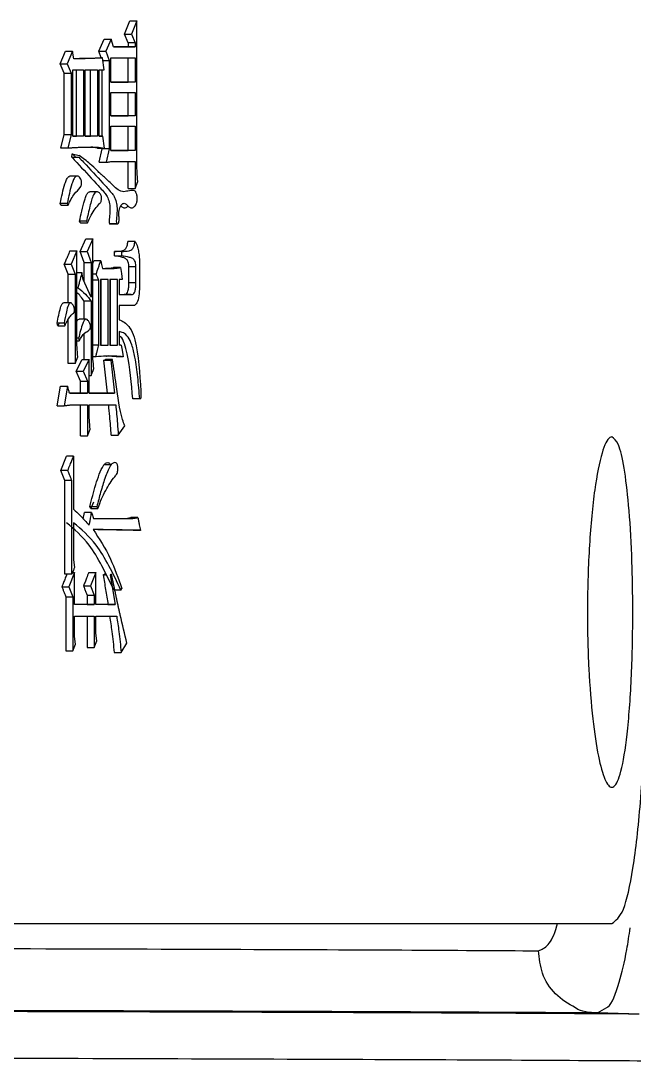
# Model space of a CAD drawing. Header units: millimetres. Extents: x 5659 to 7608, y 3628 to 5007.
# Drawn here: x 6547.98 to 6555.86, y 3825.32 to 3838.68 of the extents above; entities that cross this region are included whole.
import ezdxf

# ---------------------------------------------------------------- set-up
doc = ezdxf.new("R2010")
doc.units = ezdxf.units.MM

msp = doc.modelspace()

# ---------------------------------------------------------------- linework, layer by layer
at = {"color": 7, "linetype": 'Continuous', "lineweight": 25}
for p, q in [((6549.314, 3838.511), (6549.384, 3838.684)), ((6549.384, 3838.684), (6549.474, 3838.684)), ((6549.474, 3838.684), (6549.405, 3838.511)), ((6549.474, 3836.834), (6549.474, 3838.684)), ((6548.987, 3838.294), (6549.053, 3838.446)), ((6549.053, 3838.446), (6549.144, 3838.446)), ((6549.144, 3838.446), (6549.077, 3838.294)), ((6549.173, 3838.349), (6549.144, 3838.446)), ((6549.314, 3838.511), (6549.405, 3838.511)), ((6549.363, 3838.403), (6549.314, 3838.511)), ((6549.405, 3838.511), (6549.454, 3838.403)), ((6549.454, 3838.403), (6549.363, 3838.403)), ((6549.363, 3838.403), (6549.363, 3838.349)), ((6549.363, 3838.349), (6549.454, 3838.349)), ((6549.454, 3838.403), (6549.454, 3838.349)), ((6548.489, 3838.132), (6548.558, 3838.294)), ((6548.558, 3838.294), (6548.647, 3838.294)), ((6548.647, 3838.294), (6548.578, 3838.132)), ((6548.665, 3838.197), (6548.647, 3838.294)), ((6548.94, 3838.208), (6549.031, 3838.208)), ((6548.987, 3838.294), (6549.077, 3838.294)), ((6549.017, 3838.208), (6548.987, 3838.294)), ((6549.052, 3838.056), (6549.031, 3838.208)), ((6549.077, 3838.294), (6549.119, 3838.175)), ((6549.14, 3837.894), (6549.14, 3838.208)), ((6549.14, 3838.208), (6549.454, 3838.208)), ((6549.363, 3837.894), (6549.363, 3838.208)), ((6549.454, 3838.208), (6549.454, 3837.894)), ((6548.489, 3838.132), (6548.578, 3838.132)), ((6548.54, 3838.013), (6548.489, 3838.132)), ((6548.578, 3838.132), (6548.63, 3838.013)), ((6548.652, 3837.202), (6548.652, 3838.056)), ((6548.652, 3838.056), (6548.789, 3838.056)), ((6548.699, 3837.202), (6548.699, 3838.056)), ((6548.789, 3838.056), (6548.789, 3837.202)), ((6548.81, 3837.202), (6548.81, 3838.056)), ((6548.81, 3838.056), (6548.967, 3838.056)), ((6548.877, 3837.202), (6548.877, 3838.056)), ((6548.967, 3838.056), (6548.967, 3837.202)), ((6548.989, 3838.056), (6549.052, 3838.056)), ((6548.989, 3837.202), (6548.989, 3838.056)), ((6549.028, 3837.202), (6549.028, 3838.056)), ((6549.035, 3838.175), (6549.119, 3838.175)), ((6549.119, 3838.175), (6549.119, 3837.04)), ((6548.54, 3838.013), (6548.63, 3838.013)), ((6548.54, 3837.224), (6548.54, 3838.013)), ((6548.63, 3838.013), (6548.63, 3837.224)), ((6549.454, 3837.894), (6549.14, 3837.894)), ((6549.14, 3837.894), (6549.363, 3837.894)), ((6549.454, 3837.894), (6549.363, 3837.894)), ((6549.14, 3837.462), (6549.14, 3837.764)), ((6549.14, 3837.764), (6549.454, 3837.764)), ((6549.363, 3837.462), (6549.363, 3837.764)), ((6549.454, 3837.764), (6549.454, 3837.462)), ((6549.454, 3837.462), (6549.14, 3837.462)), ((6549.14, 3837.462), (6549.363, 3837.462)), ((6549.454, 3837.462), (6549.363, 3837.462)), ((6549.14, 3837.018), (6549.14, 3837.332)), ((6549.14, 3837.332), (6549.454, 3837.332)), ((6549.363, 3837.018), (6549.363, 3837.332)), ((6549.454, 3837.332), (6549.454, 3837.018)), ((6548.497, 3837.05), (6548.54, 3837.224)), ((6548.54, 3837.224), (6548.63, 3837.224)), ((6548.63, 3837.224), (6548.587, 3837.05)), ((6548.789, 3837.202), (6548.652, 3837.202)), ((6548.652, 3837.202), (6548.699, 3837.202)), ((6548.789, 3837.202), (6548.699, 3837.202)), ((6548.967, 3837.202), (6548.81, 3837.202)), ((6548.81, 3837.202), (6548.877, 3837.202)), ((6548.967, 3837.202), (6548.877, 3837.202)), ((6549.035, 3837.202), (6548.989, 3837.202)), ((6548.989, 3837.202), (6549.035, 3837.202)), ((6549.06, 3837.05), (6549.035, 3837.202)), ((6548.587, 3837.05), (6548.497, 3837.05)), ((6548.89, 3837.061), (6548.882, 3837.061)), ((6548.89, 3837.061), (6548.98, 3837.061)), ((6548.97, 3837.05), (6549.06, 3837.05)), ((6548.98, 3837.061), (6549.06, 3837.05)), ((6548.991, 3836.867), (6549.028, 3837.04)), ((6549.028, 3837.04), (6549.028, 3837.05)), ((6549.119, 3837.04), (6549.028, 3837.04)), ((6549.119, 3837.04), (6549.081, 3836.867)), ((6549.454, 3837.018), (6549.14, 3837.018)), ((6549.14, 3837.018), (6549.363, 3837.018)), ((6549.454, 3837.018), (6549.363, 3837.018)), ((6548.639, 3836.931), (6548.644, 3836.975)), ((6548.644, 3836.975), (6548.731, 3836.953)), ((6548.991, 3836.867), (6549.081, 3836.867)), ((6549.363, 3836.531), (6549.363, 3836.877)), ((6549.454, 3836.877), (6549.454, 3836.531)), ((6548.698, 3836.688), (6548.608, 3836.688)), ((6549.454, 3836.531), (6549.487, 3836.618)), ((6548.959, 3836.489), (6548.868, 3836.489)), ((6548.502, 3836.315), (6548.489, 3836.337)), ((6548.502, 3836.315), (6548.591, 3836.315)), ((6548.578, 3836.337), (6548.591, 3836.315)), ((6548.827, 3836.109), (6548.737, 3836.109)), ((6548.75, 3836.088), (6548.84, 3836.088)), ((6549.219, 3836.077), (6549.128, 3836.077)), ((6548.746, 3835.72), (6548.818, 3835.882)), ((6548.818, 3835.882), (6548.908, 3835.882)), ((6548.908, 3835.882), (6548.836, 3835.72)), ((6548.908, 3834.433), (6548.908, 3835.882)), ((6549.45, 3835.85), (6549.359, 3835.85)), ((6548.613, 3835.731), (6548.703, 3835.731)), ((6548.703, 3835.731), (6548.63, 3835.558)), ((6548.703, 3834.584), (6548.703, 3835.731)), ((6548.746, 3835.72), (6548.836, 3835.72)), ((6548.797, 3835.579), (6548.746, 3835.72)), ((6548.836, 3835.72), (6548.887, 3835.579)), ((6549.277, 3835.72), (6549.186, 3835.72)), ((6549.186, 3835.666), (6549.186, 3835.72)), ((6549.186, 3835.666), (6549.277, 3835.666)), ((6549.277, 3835.72), (6549.277, 3835.666)), ((6548.54, 3835.558), (6548.63, 3835.558)), ((6548.592, 3835.428), (6548.54, 3835.558)), ((6548.63, 3835.558), (6548.682, 3835.428)), ((6548.797, 3835.336), (6548.797, 3835.579)), ((6548.887, 3835.579), (6548.887, 3835.136)), ((6548.908, 3835.568), (6548.919, 3835.601)), ((6549.01, 3835.601), (6548.919, 3835.601)), ((6549.265, 3835.514), (6549.174, 3835.514)), ((6549.462, 3835.525), (6549.371, 3835.525)), ((6549.371, 3835.32), (6549.371, 3835.525)), ((6549.462, 3835.32), (6549.462, 3835.525)), ((6549.507, 3835.569), (6549.507, 3835.266)), ((6548.592, 3835.428), (6548.682, 3835.428)), ((6548.592, 3835.06), (6548.592, 3835.428)), ((6548.682, 3835.428), (6548.682, 3834.281)), ((6548.703, 3835.449), (6548.768, 3835.449)), ((6548.785, 3835.363), (6548.768, 3835.449)), ((6548.951, 3835.428), (6548.908, 3835.428)), ((6549.031, 3835.504), (6549.161, 3835.504)), ((6549.031, 3835.504), (6549.07, 3835.504)), ((6549.161, 3835.504), (6549.07, 3835.504)), ((6548.703, 3835.255), (6548.716, 3835.255)), ((6548.887, 3835.136), (6548.785, 3835.363)), ((6548.984, 3835.352), (6548.908, 3835.352)), ((6548.984, 3834.519), (6548.984, 3835.352)), ((6549.106, 3835.363), (6549.005, 3835.363)), ((6549.005, 3835.363), (6549.005, 3834.519)), ((6549.016, 3834.519), (6549.016, 3835.363)), ((6549.106, 3834.519), (6549.106, 3835.363)), ((6549.227, 3835.363), (6549.127, 3835.363)), ((6549.127, 3835.363), (6549.127, 3834.519)), ((6549.137, 3834.519), (6549.137, 3835.363)), ((6549.227, 3834.519), (6549.227, 3835.363)), ((6549.285, 3835.363), (6549.248, 3835.363)), ((6549.248, 3835.363), (6549.248, 3835.168)), ((6549.462, 3835.32), (6549.371, 3835.32)), ((6549.248, 3835.168), (6549.401, 3835.168)), ((6549.248, 3835.168), (6549.31, 3835.168)), ((6549.401, 3835.168), (6549.31, 3835.168)), ((6548.626, 3835.06), (6548.536, 3835.06)), ((6548.887, 3835.082), (6548.797, 3835.082)), ((6548.797, 3834.85), (6548.797, 3835.082)), ((6548.887, 3835.082), (6548.887, 3834.13)), ((6549.405, 3835.028), (6549.248, 3835.028)), ((6549.248, 3835.028), (6549.248, 3834.844)), ((6549.405, 3835.028), (6549.314, 3835.028)), ((6549.444, 3835.033), (6549.447, 3835.033)), ((6548.592, 3834.281), (6548.592, 3834.849)), ((6548.824, 3834.85), (6548.734, 3834.85)), ((6548.539, 3834.8), (6548.45, 3834.8)), ((6548.474, 3834.8), (6548.458, 3834.768)), ((6548.458, 3834.768), (6548.548, 3834.768)), ((6548.725, 3834.606), (6548.703, 3834.606)), ((6548.704, 3834.573), (6548.733, 3834.573)), ((6548.797, 3834.335), (6548.797, 3834.664)), ((6549.248, 3834.692), (6549.248, 3834.519)), ((6548.984, 3834.519), (6548.908, 3834.519)), ((6549.005, 3834.519), (6549.106, 3834.519)), ((6549.005, 3834.519), (6549.016, 3834.519)), ((6549.016, 3834.519), (6549.106, 3834.519)), ((6549.127, 3834.519), (6549.227, 3834.519)), ((6549.127, 3834.519), (6549.137, 3834.519)), ((6549.137, 3834.519), (6549.227, 3834.519)), ((6549.273, 3834.519), (6549.248, 3834.519)), ((6549.273, 3834.519), (6549.248, 3834.519)), ((6548.682, 3834.281), (6548.716, 3834.368)), ((6548.695, 3834.184), (6548.771, 3834.335)), ((6548.861, 3834.335), (6548.785, 3834.184)), ((6548.861, 3833.903), (6548.861, 3834.335)), ((6548.946, 3834.368), (6548.91, 3834.368)), ((6549.049, 3834.325), (6549.07, 3834.335)), ((6549.049, 3834.325), (6549.14, 3834.325)), ((6549.095, 3833.903), (6549.049, 3834.325)), ((6549.161, 3834.335), (6549.07, 3834.335)), ((6549.161, 3834.335), (6549.14, 3834.325)), ((6549.14, 3834.325), (6549.186, 3833.903)), ((6549.298, 3834.368), (6549.207, 3834.368)), ((6548.682, 3834.281), (6548.592, 3834.281)), ((6548.695, 3834.184), (6548.785, 3834.184)), ((6548.75, 3834.054), (6548.695, 3834.184)), ((6548.785, 3834.184), (6548.84, 3834.054)), ((6548.75, 3834.054), (6548.84, 3834.054)), ((6548.75, 3833.903), (6548.75, 3834.054)), ((6548.84, 3834.054), (6548.84, 3833.903)), ((6548.861, 3834.13), (6548.887, 3834.13)), ((6548.45, 3833.74), (6548.493, 3833.989)), ((6548.493, 3833.989), (6548.583, 3833.989)), ((6548.583, 3833.989), (6548.539, 3833.74)), ((6548.84, 3833.903), (6548.609, 3833.903)), ((6548.609, 3833.903), (6548.75, 3833.903)), ((6548.75, 3833.903), (6548.84, 3833.903)), ((6549.186, 3833.903), (6548.861, 3833.903)), ((6548.861, 3833.903), (6549.095, 3833.903)), ((6549.095, 3833.903), (6549.186, 3833.903)), ((6549.511, 3833.827), (6549.42, 3833.827)), ((6549.511, 3833.827), (6549.527, 3833.838)), ((6548.45, 3833.74), (6548.539, 3833.74)), ((6548.673, 3833.751), (6548.84, 3833.751)), ((6548.75, 3833.351), (6548.75, 3833.751)), ((6548.84, 3833.751), (6548.84, 3833.351)), ((6548.861, 3833.751), (6549.202, 3833.751)), ((6548.861, 3833.654), (6548.861, 3833.751)), ((6548.84, 3833.351), (6548.874, 3833.437)), ((6549.235, 3833.362), (6549.318, 3833.48)), ((6549.145, 3833.362), (6549.235, 3833.362)), ((6548.497, 3832.907), (6548.571, 3833.091)), ((6548.66, 3833.091), (6548.66, 3832.41)), ((6549.142, 3832.979), (6549.051, 3832.979)), ((6548.549, 3832.778), (6548.497, 3832.907)), ((6548.587, 3832.907), (6548.497, 3832.907)), ((6548.639, 3832.778), (6548.549, 3832.778)), ((6548.549, 3831.577), (6548.549, 3832.778)), ((6548.639, 3831.577), (6548.639, 3832.778)), ((6548.959, 3832.442), (6548.869, 3832.442)), ((6548.917, 3832.503), (6548.881, 3832.421)), ((6548.786, 3832.286), (6548.801, 3832.367)), ((6548.891, 3832.367), (6548.801, 3832.367)), ((6548.881, 3832.421), (6548.972, 3832.421)), ((6549.487, 3832.302), (6549.396, 3832.302)), ((6548.66, 3832.237), (6548.66, 3831.761)), ((6548.917, 3832.291), (6549.351, 3832.291)), ((6548.917, 3832.291), (6549.261, 3832.291)), ((6549.261, 3832.291), (6549.351, 3832.291)), ((6549.519, 3832.139), (6549.428, 3832.139)), ((6548.66, 3831.761), (6548.673, 3831.663)), ((6548.639, 3831.577), (6548.549, 3831.577)), ((6548.673, 3831.599), (6548.6, 3831.415)), ((6548.647, 3831.599), (6548.673, 3831.599)), ((6548.673, 3831.187), (6548.673, 3831.599)), ((6548.946, 3831.599), (6548.878, 3831.425)), ((6548.946, 3831.187), (6548.946, 3831.599)), ((6549.041, 3831.566), (6549.058, 3831.577)), ((6549.041, 3831.566), (6549.071, 3831.566)), ((6549.065, 3831.577), (6549.058, 3831.577)), ((6549.148, 3831.577), (6549.131, 3831.566)), ((6549.131, 3831.566), (6549.194, 3831.187)), ((6548.51, 3831.415), (6548.6, 3831.415)), ((6548.6, 3831.415), (6548.652, 3831.285)), ((6548.788, 3831.425), (6548.878, 3831.425)), ((6548.878, 3831.425), (6548.925, 3831.306)), ((6549.269, 3831.371), (6549.191, 3831.371)), ((6549.269, 3831.371), (6549.281, 3831.393)), ((6548.562, 3831.285), (6548.652, 3831.285)), ((6548.652, 3831.285), (6548.652, 3830.593)), ((6548.835, 3831.306), (6548.925, 3831.306)), ((6548.835, 3831.306), (6548.835, 3831.187)), ((6548.925, 3831.306), (6548.925, 3831.187)), ((6548.925, 3831.187), (6548.673, 3831.187)), ((6548.835, 3831.187), (6548.673, 3831.187)), ((6548.835, 3831.187), (6548.925, 3831.187)), ((6549.194, 3831.187), (6548.946, 3831.187)), ((6549.103, 3831.187), (6548.946, 3831.187)), ((6549.103, 3831.187), (6549.194, 3831.187)), ((6548.673, 3831.036), (6548.925, 3831.036)), ((6548.673, 3830.776), (6548.673, 3831.036)), ((6548.835, 3831.036), (6548.835, 3830.636)), ((6548.925, 3831.036), (6548.925, 3830.636)), ((6548.946, 3831.036), (6549.215, 3831.036)), ((6548.946, 3830.82), (6548.946, 3831.036)), ((6548.686, 3830.679), (6548.673, 3830.776)), ((6548.925, 3830.636), (6548.959, 3830.722)), ((6548.959, 3830.722), (6548.946, 3830.82)), ((6548.562, 3830.593), (6548.652, 3830.593)), ((6548.652, 3830.593), (6548.686, 3830.679)), ((6548.835, 3830.636), (6548.925, 3830.636)), ((6549.182, 3830.571), (6549.273, 3830.571)), ((6549.273, 3830.571), (6549.347, 3830.69)), ((6555.39, 3825.94), (6555.513, 3826.011)), ((6555.926, 3825.926), (6555.39, 3825.94))]:
    msp.add_line(p, q, dxfattribs=at)
at = {"color": 7, "linetype": 'Continuous', "lineweight": 25, "flags": 128}
for points in [[(6548.639, 3836.931), (6548.68, 3836.931), (6548.704, 3836.931), (6548.729, 3836.931)], [(6549.363, 3836.531), (6549.386, 3836.531), (6549.409, 3836.531), (6549.431, 3836.531), (6549.454, 3836.531)], [(6548.578, 3836.337), (6548.545, 3836.337), (6548.517, 3836.337), (6548.489, 3836.337)], [(6548.75, 3836.088), (6548.747, 3836.093), (6548.744, 3836.099), (6548.737, 3836.109)], [(6548.827, 3836.109), (6548.831, 3836.104), (6548.835, 3836.096), (6548.84, 3836.088)], [(6548.797, 3835.579), (6548.842, 3835.579), (6548.887, 3835.579)], [(6549.01, 3835.601), (6549.02, 3835.552), (6549.031, 3835.504)], [(6549.265, 3835.514), (6549.275, 3835.439), (6549.285, 3835.363)], [(6548.458, 3834.768), (6548.456, 3834.776), (6548.454, 3834.784), (6548.45, 3834.8)], [(6548.539, 3834.8), (6548.544, 3834.784), (6548.548, 3834.768)], [(6548.725, 3834.606), (6548.729, 3834.59), (6548.733, 3834.573)], [(6549.273, 3834.519), (6549.28, 3834.473), (6549.288, 3834.426), (6549.298, 3834.368)], [(6548.771, 3834.335), (6548.794, 3834.335), (6548.828, 3834.335), (6548.861, 3834.335)], [(6548.75, 3833.351), (6548.773, 3833.351), (6548.795, 3833.351), (6548.818, 3833.351), (6548.84, 3833.351)], [(6548.66, 3833.091), (6548.615, 3833.091), (6548.571, 3833.091)], [(6548.881, 3832.421), (6548.878, 3832.426), (6548.875, 3832.432), (6548.869, 3832.442)], [(6548.959, 3832.442), (6548.965, 3832.431), (6548.972, 3832.421)], [(6548.856, 3831.599), (6548.879, 3831.599), (6548.913, 3831.599), (6548.946, 3831.599)], [(6548.562, 3831.285), (6548.562, 3830.939), (6548.562, 3830.593)]]:
    msp.add_lwpolyline(points, dxfattribs=at)
at = {"color": 7, "linetype": 'Continuous', "lineweight": 25}
for points, knots in [([(6549.454, 3838.349), (6549.413, 3838.349), (6549.32, 3838.349), (6549.226, 3838.349), (6549.173, 3838.349)], [0, 0, 0, 0, 0.44202, 1, 1, 1, 1]), ([(6549.173, 3838.349), (6549.184, 3838.349), (6549.248, 3838.349), (6549.311, 3838.349), (6549.363, 3838.349)], [0, 0, 0, 0, 0.178373, 1, 1, 1, 1]), ([(6549.031, 3838.208), (6549.029, 3838.208), (6549.023, 3838.207), (6549.013, 3838.207), (6549.001, 3838.206), (6548.992, 3838.205), (6548.984, 3838.204), (6548.978, 3838.204), (6548.972, 3838.204), (6548.966, 3838.203), (6548.96, 3838.203), (6548.954, 3838.203), (6548.948, 3838.202), (6548.937, 3838.202), (6548.895, 3838.2), (6548.848, 3838.199), (6548.806, 3838.198), (6548.794, 3838.198), (6548.788, 3838.198), (6548.783, 3838.198), (6548.777, 3838.198), (6548.771, 3838.198), (6548.765, 3838.198), (6548.759, 3838.198), (6548.753, 3838.198), (6548.747, 3838.198), (6548.741, 3838.198), (6548.735, 3838.198), (6548.729, 3838.197), (6548.723, 3838.197), (6548.718, 3838.197), (6548.714, 3838.197), (6548.711, 3838.197), (6548.708, 3838.197), (6548.705, 3838.197), (6548.702, 3838.197), (6548.699, 3838.197), (6548.696, 3838.197), (6548.693, 3838.197), (6548.69, 3838.197), (6548.687, 3838.197), (6548.684, 3838.197), (6548.681, 3838.197), (6548.678, 3838.197), (6548.675, 3838.197), (6548.672, 3838.197), (6548.669, 3838.197), (6548.666, 3838.197), (6548.665, 3838.197)], [0, 0, 0, 0, 0.0162043, 0.0486129, 0.0810215, 0.1134301, 0.1296344, 0.1458387, 0.1620431, 0.1782474, 0.1944517, 0.210656, 0.2268603, 0.2430646, 0.3078819, 0.5671533, 0.6319705, 0.6481748, 0.6643791, 0.6805834, 0.6967877, 0.712992, 0.7291963, 0.7454006, 0.7616049, 0.7778092, 0.7940136, 0.8102179, 0.8264222, 0.8426265, 0.8588308, 0.8669329, 0.8750351, 0.8831372, 0.8912394, 0.8993415, 0.9074437, 0.9155458, 0.923648, 0.9317501, 0.9398523, 0.9479544, 0.9560566, 0.9641588, 0.9722609, 0.9803631, 0.9884652, 1, 1, 1, 1]), ([(6548.669, 3838.198), (6548.67, 3838.198), (6548.702, 3838.198), (6548.793, 3838.199), (6548.882, 3838.204), (6548.94, 3838.208)], [0, 0, 0, 0, 0.005708, 0.354347, 1, 1, 1, 1]), ([(6548.587, 3837.05), (6548.589, 3837.051), (6548.592, 3837.051), (6548.598, 3837.051), (6548.603, 3837.052), (6548.609, 3837.052), (6548.615, 3837.052), (6548.622, 3837.053), (6548.628, 3837.053), (6548.636, 3837.054), (6548.647, 3837.055), (6548.659, 3837.055), (6548.672, 3837.056), (6548.697, 3837.058), (6548.726, 3837.059), (6548.756, 3837.06), (6548.77, 3837.06), (6548.781, 3837.061), (6548.791, 3837.061), (6548.803, 3837.061), (6548.816, 3837.061), (6548.828, 3837.062), (6548.841, 3837.062), (6548.853, 3837.062), (6548.866, 3837.062), (6548.878, 3837.062), (6548.888, 3837.062), (6548.897, 3837.062), (6548.903, 3837.062), (6548.909, 3837.062), (6548.915, 3837.062), (6548.922, 3837.062), (6548.928, 3837.062), (6548.934, 3837.062), (6548.94, 3837.062), (6548.946, 3837.062), (6548.952, 3837.061), (6548.958, 3837.061), (6548.962, 3837.061), (6548.965, 3837.061), (6548.968, 3837.061), (6548.971, 3837.061), (6548.974, 3837.061), (6548.977, 3837.061), (6548.979, 3837.061), (6548.98, 3837.061)], [0, 0, 0, 0, 0.015876, 0.023814, 0.03969, 0.055566, 0.071442, 0.087319, 0.103195, 0.119071, 0.150823, 0.182575, 0.214327, 0.246079, 0.373089, 0.436594, 0.468346, 0.484222, 0.515974, 0.547726, 0.579478, 0.611231, 0.642983, 0.674735, 0.706487, 0.738239, 0.769992, 0.785868, 0.801744, 0.81762, 0.833496, 0.849372, 0.865248, 0.881124, 0.897, 0.912876, 0.928753, 0.944629, 0.952567, 0.960505, 0.968443, 0.976381, 0.984319, 0.988288, 1, 1, 1, 1]), ([(6548.698, 3837.058), (6548.735, 3837.059), (6548.791, 3837.061), (6548.851, 3837.061), (6548.885, 3837.061), (6548.886, 3837.061), (6548.886, 3837.061)], [0, 0, 0, 0, 0.566483, 0.851975, 0.981634, 1, 1, 1, 1]), ([(6548.97, 3837.05), (6548.963, 3837.051), (6548.948, 3837.053), (6548.922, 3837.057), (6548.902, 3837.06), (6548.89, 3837.061)], [0, 0, 0, 0, 0.271354, 0.542708, 1, 1, 1, 1]), ([(6548.639, 3836.931), (6548.66, 3836.909), (6548.765, 3836.798), (6548.904, 3836.645), (6549.034, 3836.505), (6549.093, 3836.431), (6549.119, 3836.36), (6549.13, 3836.279), (6549.128, 3836.195), (6549.117, 3836.129), (6549.12, 3836.085), (6549.121, 3836.071)], [0, 0, 0, 0, 0.102435, 0.512153, 0.690818, 0.751837, 0.813676, 0.86765, 0.91383, 0.973479, 1, 1, 1, 1]), ([(6548.69, 3836.931), (6548.681, 3836.94), (6548.667, 3836.952), (6548.653, 3836.966), (6548.646, 3836.972), (6548.644, 3836.974), (6548.644, 3836.975), (6548.644, 3836.975)], [0, 0, 0, 0, 0.57762, 0.877327, 0.960792, 0.985928, 1, 1, 1, 1]), ([(6548.727, 3836.933), (6548.748, 3836.911), (6548.853, 3836.8), (6548.993, 3836.648), (6549.122, 3836.506), (6549.182, 3836.433), (6549.209, 3836.363), (6549.221, 3836.281), (6549.218, 3836.197), (6549.208, 3836.13), (6549.211, 3836.085), (6549.211, 3836.071)], [0, 0, 0, 0, 0.102062, 0.510275, 0.689515, 0.750609, 0.812535, 0.866745, 0.912849, 0.973626, 1, 1, 1, 1]), ([(6549.219, 3836.077), (6549.222, 3836.076), (6549.228, 3836.075), (6549.235, 3836.082), (6549.239, 3836.09), (6549.243, 3836.101), (6549.246, 3836.126), (6549.245, 3836.156), (6549.244, 3836.184), (6549.243, 3836.213), (6549.246, 3836.246), (6549.255, 3836.284), (6549.268, 3836.312), (6549.285, 3836.331), (6549.303, 3836.341), (6549.327, 3836.341), (6549.355, 3836.312), (6549.389, 3836.277), (6549.426, 3836.283), (6549.453, 3836.306), (6549.467, 3836.334), (6549.473, 3836.351), (6549.477, 3836.37), (6549.478, 3836.392), (6549.478, 3836.413), (6549.476, 3836.434), (6549.472, 3836.454), (6549.466, 3836.472), (6549.459, 3836.486), (6549.448, 3836.501), (6549.39, 3836.517), (6549.287, 3836.452), (6549.17, 3836.567), (6549.088, 3836.647), (6549.045, 3836.685), (6549.022, 3836.706), (6548.998, 3836.727), (6548.95, 3836.773), (6548.858, 3836.863), (6548.779, 3836.919), (6548.731, 3836.953)], [0, 0, 0, 0, 0.007428, 0.015109, 0.018668, 0.022262, 0.030315, 0.045537, 0.055335, 0.060934, 0.076504, 0.091913, 0.106834, 0.123007, 0.138661, 0.154166, 0.18521, 0.21654, 0.248061, 0.27952, 0.288103, 0.295996, 0.3036, 0.311361, 0.319284, 0.327009, 0.334918, 0.343372, 0.351316, 0.359048, 0.375174, 0.500216, 0.624957, 0.687444, 0.729472, 0.742369, 0.749853, 0.793377, 0.874708, 1, 1, 1, 1]), ([(6549.081, 3836.867), (6549.096, 3836.869), (6549.12, 3836.873), (6549.154, 3836.876), (6549.172, 3836.877), (6549.181, 3836.877)], [0, 0, 0, 0, 0.443386, 0.721661, 1, 1, 1, 1]), ([(6549.181, 3836.877), (6549.227, 3836.877), (6549.319, 3836.877), (6549.409, 3836.877), (6549.454, 3836.877)], [0, 0, 0, 0, 0.499996, 1, 1, 1, 1]), ([(6549.487, 3836.618), (6549.483, 3836.658), (6549.475, 3836.729), (6549.475, 3836.802), (6549.474, 3836.834)], [0, 0, 0, 0, 0.558835, 1, 1, 1, 1]), ([(6548.489, 3836.337), (6548.507, 3836.425), (6548.53, 3836.536), (6548.57, 3836.648), (6548.591, 3836.682), (6548.605, 3836.686), (6548.609, 3836.686)], [0, 0, 0, 0, 0.631295, 0.792978, 0.948304, 1, 1, 1, 1]), ([(6548.591, 3836.315), (6548.617, 3836.37), (6548.663, 3836.467), (6548.728, 3836.514), (6548.757, 3836.562), (6548.763, 3836.582), (6548.765, 3836.6), (6548.763, 3836.619), (6548.757, 3836.641), (6548.746, 3836.665), (6548.73, 3836.686), (6548.709, 3836.692), (6548.685, 3836.684), (6548.66, 3836.648), (6548.62, 3836.535), (6548.597, 3836.424), (6548.578, 3836.337)], [0, 0, 0, 0, 0.207454, 0.367231, 0.400729, 0.416588, 0.431291, 0.448091, 0.466661, 0.497247, 0.538505, 0.578637, 0.620092, 0.68235, 0.74713, 1, 1, 1, 1]), ([(6548.737, 3836.109), (6548.746, 3836.153), (6548.766, 3836.247), (6548.796, 3836.357), (6548.821, 3836.438), (6548.842, 3836.475), (6548.858, 3836.49), (6548.867, 3836.488), (6548.869, 3836.487)], [0, 0, 0, 0, 0.286852, 0.622404, 0.772133, 0.876755, 0.981673, 1, 1, 1, 1]), ([(6548.84, 3836.088), (6548.855, 3836.121), (6548.901, 3836.223), (6548.96, 3836.302), (6549.006, 3836.346), (6549.014, 3836.363), (6549.019, 3836.385), (6549.02, 3836.406), (6549.019, 3836.427), (6549.014, 3836.444), (6549.001, 3836.467), (6548.981, 3836.484), (6548.956, 3836.492), (6548.934, 3836.478), (6548.901, 3836.422), (6548.867, 3836.292), (6548.841, 3836.174), (6548.827, 3836.109)], [0, 0, 0, 0, 0.118686, 0.359193, 0.382947, 0.402076, 0.42122, 0.441112, 0.455767, 0.470498, 0.490907, 0.5484, 0.590659, 0.633123, 0.67426, 0.821854, 1, 1, 1, 1]), ([(6549.268, 3836.308), (6549.269, 3836.306), (6549.282, 3836.294), (6549.307, 3836.276), (6549.338, 3836.285), (6549.355, 3836.302), (6549.36, 3836.308)], [0, 0, 0, 0, 0.062707, 0.42903, 0.814411, 1, 1, 1, 1]), ([(6549.211, 3836.071), (6549.196, 3836.073), (6549.169, 3836.077), (6549.14, 3836.077), (6549.125, 3836.075), (6549.122, 3836.073), (6549.121, 3836.072), (6549.121, 3836.072), (6549.121, 3836.072), (6549.121, 3836.071)], [0, 0, 0, 0, 0.493604, 0.861876, 0.955662, 0.982084, 0.991539, 0.995796, 1, 1, 1, 1]), ([(6549.128, 3836.077), (6549.127, 3836.077), (6549.124, 3836.077), (6549.122, 3836.077), (6549.121, 3836.077), (6549.121, 3836.077), (6549.121, 3836.077), (6549.126, 3836.077), (6549.144, 3836.077), (6549.174, 3836.077), (6549.201, 3836.077), (6549.219, 3836.077)], [0, 0, 0, 0, 0.098172, 0.149995, 0.155806, 0.157687, 0.15895, 0.159405, 0.360072, 0.564643, 1, 1, 1, 1]), ([(6549.186, 3835.72), (6549.218, 3835.722), (6549.267, 3835.725), (6549.324, 3835.743), (6549.351, 3835.793), (6549.356, 3835.831), (6549.359, 3835.85)], [0, 0, 0, 0, 0.4926757, 0.7494269, 0.8720119, 1, 1, 1, 1]), ([(6549.277, 3835.72), (6549.309, 3835.722), (6549.357, 3835.725), (6549.415, 3835.743), (6549.442, 3835.793), (6549.447, 3835.831), (6549.45, 3835.85)], [0, 0, 0, 0, 0.492785, 0.749576, 0.872123, 1, 1, 1, 1]), ([(6549.45, 3835.85), (6549.462, 3835.827), (6549.482, 3835.79), (6549.498, 3835.714), (6549.506, 3835.642), (6549.507, 3835.593), (6549.507, 3835.569)], [0, 0, 0, 0, 0.32906, 0.549528, 0.774008, 1, 1, 1, 1]), ([(6548.613, 3835.731), (6548.603, 3835.706), (6548.586, 3835.665), (6548.562, 3835.608), (6548.548, 3835.574), (6548.54, 3835.558)], [0, 0, 0, 0, 0.420871, 0.710435, 1, 1, 1, 1]), ([(6549.371, 3835.525), (6549.371, 3835.535), (6549.37, 3835.555), (6549.364, 3835.584), (6549.355, 3835.606), (6549.33, 3835.635), (6549.273, 3835.65), (6549.221, 3835.66), (6549.186, 3835.666)], [0, 0, 0, 0, 0.060186, 0.119313, 0.185904, 0.25149, 0.507936, 1, 1, 1, 1]), ([(6549.462, 3835.525), (6549.462, 3835.535), (6549.461, 3835.555), (6549.455, 3835.584), (6549.446, 3835.606), (6549.421, 3835.635), (6549.364, 3835.65), (6549.311, 3835.66), (6549.277, 3835.666)], [0, 0, 0, 0, 0.060123, 0.1192, 0.185763, 0.251345, 0.507834, 1, 1, 1, 1]), ([(6548.951, 3835.428), (6548.96, 3835.457), (6548.975, 3835.5), (6548.995, 3835.558), (6549.005, 3835.587), (6549.01, 3835.601)], [0, 0, 0, 0, 0.5, 0.75, 1, 1, 1, 1]), ([(6549.07, 3835.504), (6549.085, 3835.504), (6549.109, 3835.505), (6549.144, 3835.509), (6549.164, 3835.513), (6549.174, 3835.514)], [0, 0, 0, 0, 0.416267, 0.70808, 1, 1, 1, 1]), ([(6549.161, 3835.504), (6549.175, 3835.504), (6549.2, 3835.505), (6549.234, 3835.509), (6549.254, 3835.513), (6549.265, 3835.514)], [0, 0, 0, 0, 0.415687, 0.707752, 1, 1, 1, 1]), ([(6548.768, 3835.449), (6548.76, 3835.421), (6548.748, 3835.374), (6548.731, 3835.309), (6548.721, 3835.273), (6548.716, 3835.255)], [0, 0, 0, 0, 0.4440726, 0.7220363, 1, 1, 1, 1]), ([(6548.984, 3835.352), (6548.979, 3835.365), (6548.967, 3835.39), (6548.956, 3835.415), (6548.951, 3835.428)], [0, 0, 0, 0, 0.499999, 1, 1, 1, 1]), ([(6548.716, 3835.255), (6548.75, 3835.23), (6548.809, 3835.186), (6548.863, 3835.114), (6548.887, 3835.082)], [0, 0, 0, 0, 0.557248, 1, 1, 1, 1]), ([(6549.32, 3835.169), (6549.323, 3835.169), (6549.332, 3835.169), (6549.346, 3835.18), (6549.362, 3835.212), (6549.37, 3835.263), (6549.371, 3835.301), (6549.371, 3835.32)], [0, 0, 0, 0, 0.086761, 0.285824, 0.490519, 0.742777, 1, 1, 1, 1]), ([(6549.401, 3835.168), (6549.407, 3835.168), (6549.419, 3835.167), (6549.437, 3835.18), (6549.453, 3835.212), (6549.461, 3835.263), (6549.462, 3835.301), (6549.462, 3835.32)], [0, 0, 0, 0, 0.178016, 0.357314, 0.541602, 0.768589, 1, 1, 1, 1]), ([(6549.507, 3835.266), (6549.506, 3835.226), (6549.505, 3835.149), (6549.478, 3835.056), (6549.44, 3835.024), (6549.416, 3835.026), (6549.405, 3835.028)], [0, 0, 0, 0, 0.295173, 0.576606, 0.789028, 1, 1, 1, 1]), ([(6548.797, 3835.082), (6548.767, 3835.125), (6548.737, 3835.168), (6548.704, 3835.194), (6548.703, 3835.194)], [0, 0, 0, 0, 0.9948219, 1, 1, 1, 1]), ([(6548.45, 3834.8), (6548.456, 3834.835), (6548.468, 3834.903), (6548.487, 3834.98), (6548.503, 3835.029), (6548.515, 3835.051), (6548.526, 3835.061), (6548.533, 3835.059), (6548.536, 3835.059)], [0, 0, 0, 0, 0.332169, 0.644911, 0.764477, 0.861963, 0.944096, 1, 1, 1, 1]), ([(6548.548, 3834.768), (6548.561, 3834.793), (6548.583, 3834.839), (6548.62, 3834.895), (6548.648, 3834.917), (6548.665, 3834.933), (6548.67, 3834.942), (6548.673, 3834.954), (6548.674, 3834.969), (6548.672, 3834.986), (6548.667, 3835.006), (6548.656, 3835.029), (6548.642, 3835.048), (6548.628, 3835.062), (6548.616, 3835.06), (6548.604, 3835.051), (6548.586, 3835.016), (6548.564, 3834.93), (6548.548, 3834.849), (6548.539, 3834.8)], [0, 0, 0, 0, 0.133739, 0.243051, 0.352533, 0.371712, 0.391103, 0.40333, 0.418292, 0.440552, 0.463875, 0.498841, 0.561321, 0.592898, 0.624761, 0.654015, 0.68757, 0.813379, 1, 1, 1, 1]), ([(6548.703, 3834.825), (6548.705, 3834.829), (6548.713, 3834.845), (6548.725, 3834.854), (6548.733, 3834.85), (6548.733, 3834.849)], [0, 0, 0, 0, 0.216989, 0.955314, 1, 1, 1, 1]), ([(6548.733, 3834.573), (6548.755, 3834.613), (6548.794, 3834.683), (6548.848, 3834.693), (6548.872, 3834.725), (6548.878, 3834.74), (6548.88, 3834.754), (6548.878, 3834.77), (6548.874, 3834.787), (6548.864, 3834.813), (6548.846, 3834.839), (6548.822, 3834.855), (6548.797, 3834.839), (6548.761, 3834.757), (6548.741, 3834.673), (6548.725, 3834.606)], [0, 0, 0, 0, 0.206756, 0.36622, 0.399315, 0.414903, 0.42938, 0.446247, 0.465285, 0.496864, 0.558757, 0.621691, 0.682799, 0.747419, 1, 1, 1, 1]), ([(6549.248, 3834.844), (6549.29, 3834.825), (6549.356, 3834.795), (6549.43, 3834.661), (6549.504, 3834.361), (6549.517, 3834.07), (6549.527, 3833.838)], [0, 0, 0, 0, 0.2265728, 0.3529789, 0.4833551, 1, 1, 1, 1]), ([(6548.716, 3834.368), (6548.712, 3834.409), (6548.704, 3834.48), (6548.704, 3834.553), (6548.703, 3834.584)], [0, 0, 0, 0, 0.576873, 1, 1, 1, 1]), ([(6549.511, 3833.827), (6549.503, 3833.921), (6549.488, 3834.103), (6549.457, 3834.339), (6549.416, 3834.521), (6549.362, 3834.628), (6549.305, 3834.681), (6549.265, 3834.689), (6549.248, 3834.692)], [0, 0, 0, 0, 0.245646, 0.473666, 0.633063, 0.763711, 0.894016, 1, 1, 1, 1]), ([(6549.42, 3833.827), (6549.405, 3834.029), (6549.385, 3834.283), (6549.317, 3834.536), (6549.28, 3834.621), (6549.254, 3834.634), (6549.248, 3834.637)], [0, 0, 0, 0, 0.63735, 0.798589, 0.954752, 1, 1, 1, 1]), ([(6548.946, 3834.368), (6548.95, 3834.382), (6548.957, 3834.411), (6548.97, 3834.462), (6548.979, 3834.498), (6548.984, 3834.519)], [0, 0, 0, 0, 0.288217, 0.576435, 1, 1, 1, 1]), ([(6548.921, 3834.216), (6548.917, 3834.256), (6548.909, 3834.327), (6548.908, 3834.4), (6548.908, 3834.433)], [0, 0, 0, 0, 0.558839, 1, 1, 1, 1]), ([(6549.298, 3834.368), (6549.262, 3834.371), (6549.19, 3834.377), (6549.073, 3834.381), (6548.991, 3834.372), (6548.946, 3834.368)], [0, 0, 0, 0, 0.3098767, 0.6197907, 1, 1, 1, 1]), ([(6549.08, 3834.377), (6549.08, 3834.377), (6549.078, 3834.376), (6549.082, 3834.377), (6549.085, 3834.377)], [0, 0, 0, 0, 0.2301079, 1, 1, 1, 1]), ([(6549.207, 3834.368), (6549.171, 3834.372), (6549.131, 3834.377), (6549.09, 3834.377), (6549.085, 3834.377)], [0, 0, 0, 0, 0.8876936, 1, 1, 1, 1]), ([(6549.318, 3833.48), (6549.308, 3833.508), (6549.253, 3833.659), (6549.215, 3833.969), (6549.177, 3834.228), (6549.161, 3834.335)], [0, 0, 0, 0, 0.116288, 0.635254, 1, 1, 1, 1]), ([(6548.887, 3834.13), (6548.892, 3834.142), (6548.9, 3834.163), (6548.911, 3834.192), (6548.918, 3834.208), (6548.921, 3834.216)], [0, 0, 0, 0, 0.4283462, 0.7141671, 1, 1, 1, 1]), ([(6548.609, 3833.903), (6548.604, 3833.917), (6548.596, 3833.946), (6548.587, 3833.975), (6548.583, 3833.989)], [0, 0, 0, 0, 0.499999, 1, 1, 1, 1]), ([(6548.539, 3833.74), (6548.554, 3833.742), (6548.584, 3833.747), (6548.629, 3833.75), (6548.658, 3833.751), (6548.673, 3833.751)], [0, 0, 0, 0, 0.33558, 0.667724, 1, 1, 1, 1]), ([(6548.874, 3833.437), (6548.87, 3833.477), (6548.862, 3833.548), (6548.862, 3833.622), (6548.861, 3833.654)], [0, 0, 0, 0, 0.558835, 1, 1, 1, 1]), ([(6549.145, 3833.362), (6549.142, 3833.402), (6549.137, 3833.482), (6549.125, 3833.612), (6549.117, 3833.701), (6549.112, 3833.751)], [0, 0, 0, 0, 0.306393, 0.6128198, 1, 1, 1, 1]), ([(6549.202, 3833.751), (6549.206, 3833.712), (6549.214, 3833.633), (6549.225, 3833.503), (6549.232, 3833.412), (6549.235, 3833.362)], [0, 0, 0, 0, 0.306381, 0.612797, 1, 1, 1, 1]), ([(6555.576, 3833.34), (6555.605, 3833.319), (6555.663, 3833.278), (6555.738, 3832.956), (6555.797, 3832.468), (6555.837, 3831.808), (6555.85, 3831.027), (6555.831, 3830.214), (6555.779, 3829.502), (6555.7, 3829.017), (6555.626, 3828.855), (6555.556, 3828.829), (6555.485, 3828.911), (6555.399, 3829.221), (6555.325, 3829.713), (6555.273, 3830.371), (6555.255, 3831.152), (6555.281, 3831.965), (6555.349, 3832.677), (6555.444, 3833.16), (6555.525, 3833.328), (6555.567, 3833.338), (6555.576, 3833.34)], [0, 0, 0, 0, 0.0462758, 0.0927179, 0.1417121, 0.1951856, 0.2536832, 0.3152623, 0.3769162, 0.4343748, 0.4858184, 0.4999945, 0.5462457, 0.5926943, 0.6417948, 0.6951523, 0.7535088, 0.8153875, 0.8768489, 0.9341452, 0.9857242, 1, 1, 1, 1]), ([(6548.587, 3832.907), (6548.597, 3832.932), (6548.614, 3832.976), (6548.639, 3833.037), (6548.653, 3833.073), (6548.66, 3833.091)], [0, 0, 0, 0, 0.407194, 0.703597, 1, 1, 1, 1]), ([(6548.869, 3832.442), (6548.881, 3832.49), (6548.919, 3832.633), (6548.972, 3832.822), (6549.032, 3832.957), (6549.071, 3833.004), (6549.096, 3833.011), (6549.115, 3833.007), (6549.126, 3832.997), (6549.133, 3832.986), (6549.134, 3832.98), (6549.134, 3832.979)], [0, 0, 0, 0, 0.186803, 0.560962, 0.749178, 0.825797, 0.902611, 0.942659, 0.97537, 0.998161, 1, 1, 1, 1]), ([(6548.972, 3832.421), (6548.988, 3832.462), (6549.036, 3832.582), (6549.109, 3832.721), (6549.178, 3832.818), (6549.215, 3832.856), (6549.227, 3832.893), (6549.231, 3832.922), (6549.231, 3832.95), (6549.227, 3832.974), (6549.221, 3832.992), (6549.209, 3833.006), (6549.188, 3833.012), (6549.159, 3833.003), (6549.112, 3832.941), (6549.062, 3832.811), (6549.008, 3832.63), (6548.975, 3832.505), (6548.959, 3832.442)], [0, 0, 0, 0, 0.09565, 0.280795, 0.373244, 0.419662, 0.436462, 0.4533, 0.470465, 0.483389, 0.496387, 0.510841, 0.535897, 0.579802, 0.622961, 0.750748, 0.875017, 1, 1, 1, 1]), ([(6548.639, 3832.778), (6548.634, 3832.79), (6548.624, 3832.815), (6548.607, 3832.858), (6548.594, 3832.889), (6548.587, 3832.907)], [0, 0, 0, 0, 0.288432, 0.576865, 1, 1, 1, 1]), ([(6548.66, 3832.41), (6548.688, 3832.384), (6548.737, 3832.339), (6548.803, 3832.269), (6548.842, 3832.226), (6548.861, 3832.204)], [0, 0, 0, 0, 0.409741, 0.70481, 1, 1, 1, 1]), ([(6548.861, 3832.204), (6548.864, 3832.22), (6548.87, 3832.25), (6548.88, 3832.304), (6548.887, 3832.343), (6548.891, 3832.367)], [0, 0, 0, 0, 0.283862, 0.567725, 1, 1, 1, 1]), ([(6548.891, 3832.367), (6548.893, 3832.36), (6548.899, 3832.344), (6548.907, 3832.319), (6548.913, 3832.3), (6548.917, 3832.291)], [0, 0, 0, 0, 0.250001, 0.625, 1, 1, 1, 1]), ([(6549.261, 3832.291), (6549.277, 3832.291), (6549.307, 3832.292), (6549.352, 3832.294), (6549.381, 3832.299), (6549.396, 3832.302)], [0, 0, 0, 0, 0.356279, 0.677944, 1, 1, 1, 1]), ([(6549.351, 3832.291), (6549.367, 3832.291), (6549.398, 3832.292), (6549.443, 3832.294), (6549.472, 3832.299), (6549.487, 3832.302)], [0, 0, 0, 0, 0.355817, 0.677713, 1, 1, 1, 1]), ([(6549.487, 3832.302), (6549.49, 3832.287), (6549.496, 3832.257), (6549.507, 3832.203), (6549.514, 3832.163), (6549.519, 3832.139)], [0, 0, 0, 0, 0.277507, 0.555013, 1, 1, 1, 1]), ([(6549.178, 3831.371), (6549.078, 3831.583), (6548.9, 3831.957), (6548.67, 3832.152), (6548.571, 3832.237)], [0, 0, 0, 0, 0.564667, 1, 1, 1, 1]), ([(6549.269, 3831.371), (6549.168, 3831.583), (6548.99, 3831.957), (6548.76, 3832.152), (6548.66, 3832.237)], [0, 0, 0, 0, 0.564597, 1, 1, 1, 1]), ([(6549.519, 3832.139), (6549.515, 3832.139), (6549.504, 3832.14), (6549.488, 3832.14), (6549.468, 3832.14), (6549.449, 3832.141), (6549.429, 3832.141), (6549.409, 3832.141), (6549.394, 3832.142), (6549.374, 3832.142), (6549.354, 3832.142), (6549.334, 3832.143), (6549.314, 3832.143), (6549.299, 3832.143), (6549.279, 3832.144), (6549.263, 3832.144), (6549.243, 3832.144), (6549.223, 3832.145), (6549.203, 3832.145), (6549.183, 3832.145), (6549.167, 3832.146), (6549.147, 3832.146), (6549.127, 3832.146), (6549.107, 3832.147), (6549.087, 3832.147), (6549.071, 3832.147), (6549.05, 3832.148), (6549.034, 3832.148), (6549.014, 3832.148), (6548.998, 3832.149), (6548.978, 3832.149), (6548.95, 3832.15), (6548.927, 3832.15), (6548.912, 3832.15)], [0, 0, 0, 0, 0.019729, 0.059186, 0.078915, 0.118372, 0.157829, 0.177558, 0.217015, 0.236744, 0.276201, 0.315659, 0.335387, 0.374845, 0.394573, 0.43403, 0.453759, 0.493216, 0.532674, 0.552402, 0.59186, 0.611588, 0.651046, 0.690503, 0.710232, 0.749689, 0.769418, 0.808875, 0.828604, 0.868061, 0.88779, 0.927247, 1, 1, 1, 1]), ([(6548.912, 3832.15), (6548.99, 3832.032), (6549.129, 3831.82), (6549.234, 3831.524), (6549.281, 3831.393)], [0, 0, 0, 0, 0.555449, 1, 1, 1, 1]), ([(6549.428, 3832.139), (6549.365, 3832.141), (6549.235, 3832.143), (6549.063, 3832.146), (6548.953, 3832.148), (6548.913, 3832.149)], [0, 0, 0, 0, 0.371075, 0.772541, 1, 1, 1, 1]), ([(6548.673, 3831.663), (6548.668, 3831.651), (6548.66, 3831.63), (6548.649, 3831.602), (6548.642, 3831.585), (6548.639, 3831.577)], [0, 0, 0, 0, 0.428361, 0.714181, 1, 1, 1, 1]), ([(6548.575, 3831.577), (6548.568, 3831.559), (6548.553, 3831.523), (6548.532, 3831.469), (6548.517, 3831.433), (6548.51, 3831.415)], [0, 0, 0, 0, 0.32842, 0.66421, 1, 1, 1, 1]), ([(6548.856, 3831.599), (6548.846, 3831.574), (6548.83, 3831.532), (6548.808, 3831.475), (6548.795, 3831.442), (6548.788, 3831.425)], [0, 0, 0, 0, 0.432898, 0.716449, 1, 1, 1, 1]), ([(6549.041, 3831.566), (6549.051, 3831.503), (6549.067, 3831.409), (6549.088, 3831.283), (6549.098, 3831.219), (6549.103, 3831.187)], [0, 0, 0, 0, 0.497508, 0.748754, 1, 1, 1, 1]), ([(6549.347, 3830.69), (6549.317, 3830.809), (6549.284, 3830.944), (6549.252, 3831.089), (6549.245, 3831.12), (6549.24, 3831.143), (6549.235, 3831.166), (6549.23, 3831.186), (6549.226, 3831.205), (6549.223, 3831.22), (6549.22, 3831.236), (6549.217, 3831.247), (6549.215, 3831.259), (6549.211, 3831.274), (6549.208, 3831.29), (6549.205, 3831.305), (6549.202, 3831.317), (6549.2, 3831.329), (6549.197, 3831.344), (6549.193, 3831.36), (6549.19, 3831.375), (6549.188, 3831.387), (6549.184, 3831.402), (6549.181, 3831.418), (6549.178, 3831.433), (6549.175, 3831.445), (6549.173, 3831.457), (6549.171, 3831.468), (6549.168, 3831.48), (6549.166, 3831.49), (6549.164, 3831.498), (6549.163, 3831.503), (6549.162, 3831.509), (6549.16, 3831.517), (6549.159, 3831.525), (6549.157, 3831.533), (6549.156, 3831.539), (6549.155, 3831.544), (6549.153, 3831.552), (6549.151, 3831.56), (6549.15, 3831.569), (6549.149, 3831.574), (6549.148, 3831.577)], [0, 0, 0, 0, 0.414083, 0.465835, 0.49171, 0.517586, 0.543462, 0.569338, 0.582276, 0.608151, 0.621089, 0.634027, 0.646965, 0.659903, 0.685779, 0.698716, 0.711654, 0.724592, 0.73753, 0.763406, 0.776344, 0.789282, 0.802219, 0.828095, 0.841033, 0.853971, 0.866909, 0.879847, 0.892784, 0.905722, 0.912191, 0.91866, 0.925129, 0.931598, 0.944536, 0.951005, 0.957474, 0.963943, 0.970412, 0.98335, 0.989818, 1, 1, 1, 1]), ([(6548.51, 3831.415), (6548.515, 3831.402), (6548.525, 3831.377), (6548.542, 3831.334), (6548.555, 3831.303), (6548.562, 3831.285)], [0, 0, 0, 0, 0.2886016, 0.577203, 1, 1, 1, 1]), ([(6548.788, 3831.425), (6548.793, 3831.413), (6548.803, 3831.387), (6548.819, 3831.347), (6548.83, 3831.32), (6548.835, 3831.306)], [0, 0, 0, 0, 0.314838, 0.657419, 1, 1, 1, 1]), ([(6549.124, 3831.036), (6549.134, 3830.971), (6549.15, 3830.862), (6549.169, 3830.707), (6549.178, 3830.616), (6549.182, 3830.571)], [0, 0, 0, 0, 0.424957, 0.71216, 1, 1, 1, 1]), ([(6549.215, 3831.036), (6549.224, 3830.971), (6549.241, 3830.863), (6549.259, 3830.707), (6549.268, 3830.616), (6549.273, 3830.571)], [0, 0, 0, 0, 0.424962, 0.712284, 1, 1, 1, 1]), ([(6555.576, 3827.09), (6555.627, 3827.127), (6555.729, 3827.2), (6555.855, 3827.77), (6555.952, 3828.637), (6556.016, 3829.785), (6556.025, 3830.65), (6556.029, 3831.09)], [0, 0, 0, 0, 0.18467, 0.369999, 0.565857, 0.779451, 1, 1, 1, 1]), ([(6491.437, 3827.089), (6492.083, 3827.089), (6495.319, 3827.089), (6501.071, 3827.089), (6507.27, 3827.089), (6513.28, 3827.089), (6517.919, 3827.089), (6523.456, 3827.089), (6527.665, 3827.089), (6532.599, 3827.089), (6537.197, 3827.089), (6541.292, 3827.089), (6544.973, 3827.089), (6547.582, 3827.09), (6550.392, 3827.09), (6552.262, 3827.09), (6554.291, 3827.09), (6555.047, 3827.09), (6555.576, 3827.09)], [0, 0, 0, 0, 0.020124, 0.100733, 0.181328, 0.221587, 0.302184, 0.342442, 0.423039, 0.463298, 0.543894, 0.624491, 0.664749, 0.745346, 0.785604, 0.8662, 0.906458, 1, 1, 1, 1]), ([(6554.634, 3826.739), (6554.675, 3826.756), (6554.758, 3826.791), (6554.839, 3826.941), (6554.873, 3827.079), (6554.876, 3827.09)], [0, 0, 0, 0, 0.478278, 0.958145, 1, 1, 1, 1]), ([(6555.513, 3826.011), (6555.517, 3826.013), (6555.578, 3826.046), (6555.661, 3826.293), (6555.757, 3826.652), (6555.798, 3826.937), (6555.811, 3827.033)], [0, 0, 0, 0, 0.028711, 0.470042, 0.821256, 1, 1, 1, 1]), ([(6466.26, 3826.818), (6468.654, 3826.819), (6473.46, 3826.82), (6480.784, 3826.821), (6486.728, 3826.821), (6491.26, 3826.82), (6494.393, 3826.82), (6497.509, 3826.819), (6500.603, 3826.818), (6503.669, 3826.817), (6506.7, 3826.816), (6510.954, 3826.814), (6516.494, 3826.81), (6523.238, 3826.805), (6529.966, 3826.798), (6535.687, 3826.791), (6540.407, 3826.784), (6544.21, 3826.776), (6547.644, 3826.768), (6550.603, 3826.759), (6553.056, 3826.749), (6554.102, 3826.742), (6554.634, 3826.739)], [0, 0, 0, 0, 0.060834, 0.1220737, 0.183719, 0.2102711, 0.2368979, 0.2635992, 0.2903751, 0.3172255, 0.3441506, 0.3711502, 0.4324096, 0.4986217, 0.5697855, 0.6458999, 0.6994123, 0.7551267, 0.8130428, 0.8731605, 0.9354796, 1, 1, 1, 1]), ([(6555.107, 3826.006), (6555.017, 3826.059), (6554.836, 3826.166), (6554.666, 3826.438), (6554.644, 3826.641), (6554.634, 3826.739)], [0, 0, 0, 0, 0.340772, 0.682983, 1, 1, 1, 1]), ([(6555.39, 3825.94), (6554.89, 3825.943), (6553.904, 3825.949), (6551.623, 3825.959), (6548.863, 3825.967), (6545.634, 3825.975), (6542.024, 3825.983), (6537.478, 3825.99), (6531.875, 3825.998), (6525.156, 3826.005), (6518.253, 3826.011), (6511.324, 3826.016), (6504.5, 3826.019), (6497.89, 3826.021), (6491.58, 3826.022), (6485.058, 3826.023), (6478.476, 3826.023), (6471.997, 3826.022), (6467.991, 3826.021), (6466.119, 3826.02)], [0, 0, 0, 0, 0.060587, 0.1195299, 0.1768287, 0.2324833, 0.2864935, 0.3388593, 0.4142998, 0.4860434, 0.5540892, 0.6184368, 0.6790855, 0.7360349, 0.7892846, 0.838834, 0.8991333, 0.9528558, 1, 1, 1, 1]), ([(6555.926, 3825.926), (6555.202, 3825.93), (6553.752, 3825.939), (6549.961, 3825.952), (6545.063, 3825.964), (6539.023, 3825.975), (6531.975, 3825.985), (6524.032, 3825.993), (6515.332, 3826), (6506.025, 3826.005), (6496.268, 3826.008), (6486.234, 3826.01), (6476.074, 3826.009), (6469.385, 3826.008), (6466.041, 3826.007)], [0, 0, 0, 0, 0.083333, 0.166667, 0.25, 0.333334, 0.416667, 0.5, 0.583334, 0.666667, 0.75, 0.833334, 0.916667, 1, 1, 1, 1]), ([(6555.39, 3825.94), (6555.288, 3825.945), (6555.187, 3825.949), (6555.107, 3826.006), (6555.107, 3826.006)], [0, 0, 0, 0, 0.993864, 1, 1, 1, 1]), ([(6465.911, 3825.418), (6468.935, 3825.419), (6474.972, 3825.421), (6484.125, 3825.421), (6493.167, 3825.42), (6501.994, 3825.416), (6510.487, 3825.412), (6517.331, 3825.407), (6522.788, 3825.402), (6527.141, 3825.397), (6531.599, 3825.391), (6536.077, 3825.385), (6540.211, 3825.378), (6543.952, 3825.37), (6547.27, 3825.362), (6550.305, 3825.353), (6552.957, 3825.343), (6555.192, 3825.332), (6556.17, 3825.325), (6556.669, 3825.321)], [0, 0, 0, 0, 0.0746907, 0.1490623, 0.2231148, 0.2968479, 0.3702616, 0.4433557, 0.4832428, 0.5266364, 0.5735359, 0.623941, 0.6778511, 0.7254581, 0.7754993, 0.8279744, 0.882883, 0.940225, 1, 1, 1, 1])]:
    msp.add_open_spline(points, degree=3, knots=knots, dxfattribs=at)

doc.saveas('drawing.dxf')
